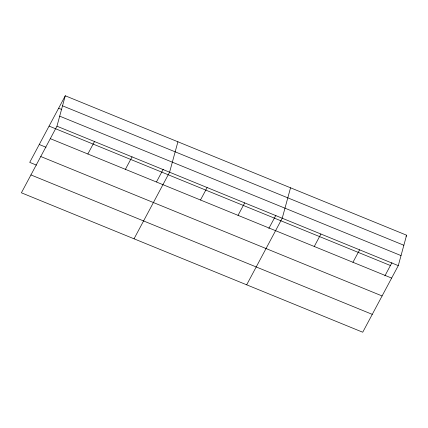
<?xml version="1.0" encoding="UTF-8"?>
<svg xmlns="http://www.w3.org/2000/svg" width="428" height="428" viewBox="0 0 428 428"><rect width="100%" height="100%" fill="white"/><g stroke="black" fill="none" stroke-linecap="round" stroke-linejoin="round"><path stroke-width="0.64" d="M56.956 126.201L65.275 95.776L406.6 235.207L398.281 265.633L362.725 332.224L21.4 192.793L56.956 126.201L398.281 265.633M177.914 141.786L169.595 172.211L134.039 238.803M290.548 187.801L282.234 218.226L246.672 284.818M65.275 95.776L29.719 162.367L36.487 165.133M87.852 153.994L94.502 141.54M125.399 169.328L132.049 156.873M156.504 181.889L163.261 169.226M200.491 200.004L207.141 187.55M238.038 215.343L244.688 202.888M268.832 228.477L275.9 215.241M314.264 246.48L320.914 234.025M352.95 262.284L359.6 249.829M384.884 275.883L391.952 262.648M405.995 236.342L406.6 235.207M62.531 105.818L403.855 245.249M58.625 108.231L61.702 109.488M59.701 116.159L401.025 255.591M49.086 126.094L390.411 265.526M50.306 138.656L391.631 278.088M39.258 144.504L46.026 147.269M40.767 156.52L382.092 295.951M30.939 174.929L372.264 314.361"/></g></svg>
